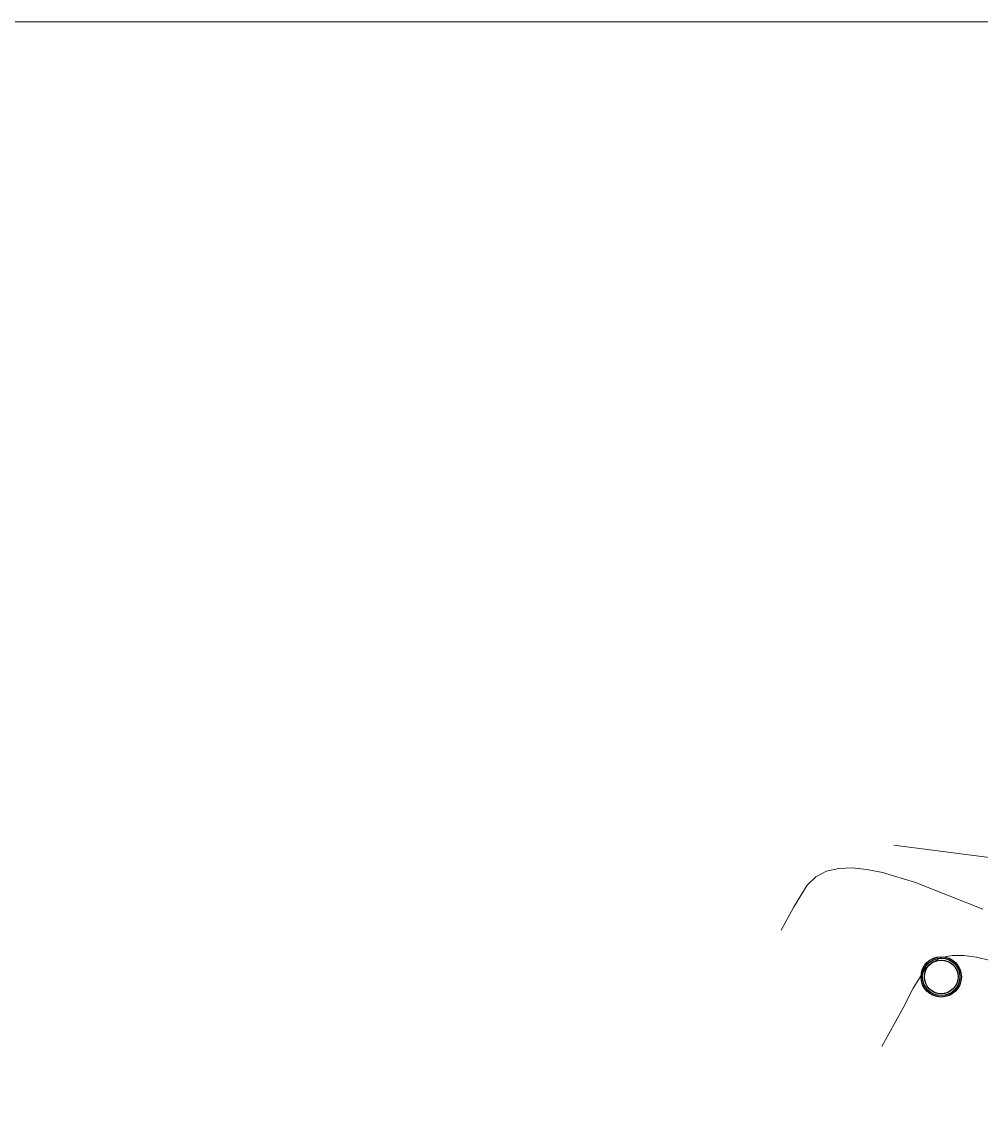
# Model space of a CAD drawing. Header units: inches. Extents: x -48 to 777, y -156 to 510.
# Drawn here: x 53.12 to 79.63, y 157.27 to 187.58 of the extents above; entities that cross this region are included whole.
import ezdxf

# ---------------------------------------------------------------- set-up
doc = ezdxf.new("R2010")
doc.units = ezdxf.units.IN
doc.header["$MEASUREMENT"] = 0
for name, color, linetype, lineweight in [('A-DIM', 9, 'Continuous', 5), ('A-LEVELS', 139, 'Continuous', 20), ('A-LIMIT ROAD', 69, 'Continuous', 20)]:
    doc.layers.add(name, color=color, linetype=linetype, lineweight=lineweight)
doc.layers.add('pts pc', color=7, linetype='Continuous')

# ---------------------------------------------------------------- blocks, each defined once
blk = doc.blocks.new('LOT 688  TOPOGRAPHIC PLAN')
blk.add_circle((-316005.9171, -27895.93821), 0.55739)
at = {"layer": 'A-LEVELS', "linetype": 'Continuous'}
for points in [[(-316010.34114, -27894.64581), (-316010.00251, -27894.01943), (-316009.62351, -27893.40383), (-316009.37992, -27893.17021), (-316009.08748, -27893.01798), (-316008.7518, -27892.93897), (-316008.37881, -27892.92432), (-316007.97444, -27892.96518), (-316007.54463, -27893.05271), (-316006.6324, -27893.33239), (-316004.76361, -27894.06247)], [(-316007.5579, -27897.86741), (-316006.97798, -27896.81437), (-316006.69092, -27896.25364), (-316006.36504, -27895.72494), (-316006.15768, -27895.52825), (-316005.90678, -27895.4032), (-316005.61537, -27895.34633), (-316005.29036, -27895.34757), (-316004.93862, -27895.39684), (-316004.56705, -27895.48407)]]:
    blk.add_lwpolyline(points, dxfattribs=at)
at = {"layer": 'A-LIMIT ROAD', "linetype": 'Continuous'}
blk.add_lwpolyline([(-315998.45513, -27893.43141), (-316007.22571, -27892.29341)], dxfattribs=at)
at = {"layer": 'pts pc'}
for centre, radius in [((-316005.9171, -27895.93821), 0.5174), ((-316005.91824, -27895.93821), 0.46554)]:
    blk.add_circle(centre, radius, dxfattribs=at)

msp = doc.modelspace()

# ---------------------------------------------------------------- block references
at = {"layer": 'pts pc'}
msp.add_blockref('LOT 688  TOPOGRAPHIC PLAN', (316084.44716, 28057.10823), dxfattribs=at)

# ---------------------------------------------------------------- next in the draw order: linework, layer by layer
at = {"layer": 'A-DIM'}
msp.add_lwpolyline([(663.20624, 187.57649), (-47.69669, 187.57649), (-47.69669, 68.94616), (663.20624, 68.94616)], close=True, dxfattribs=at)

doc.saveas('drawing.dxf')
